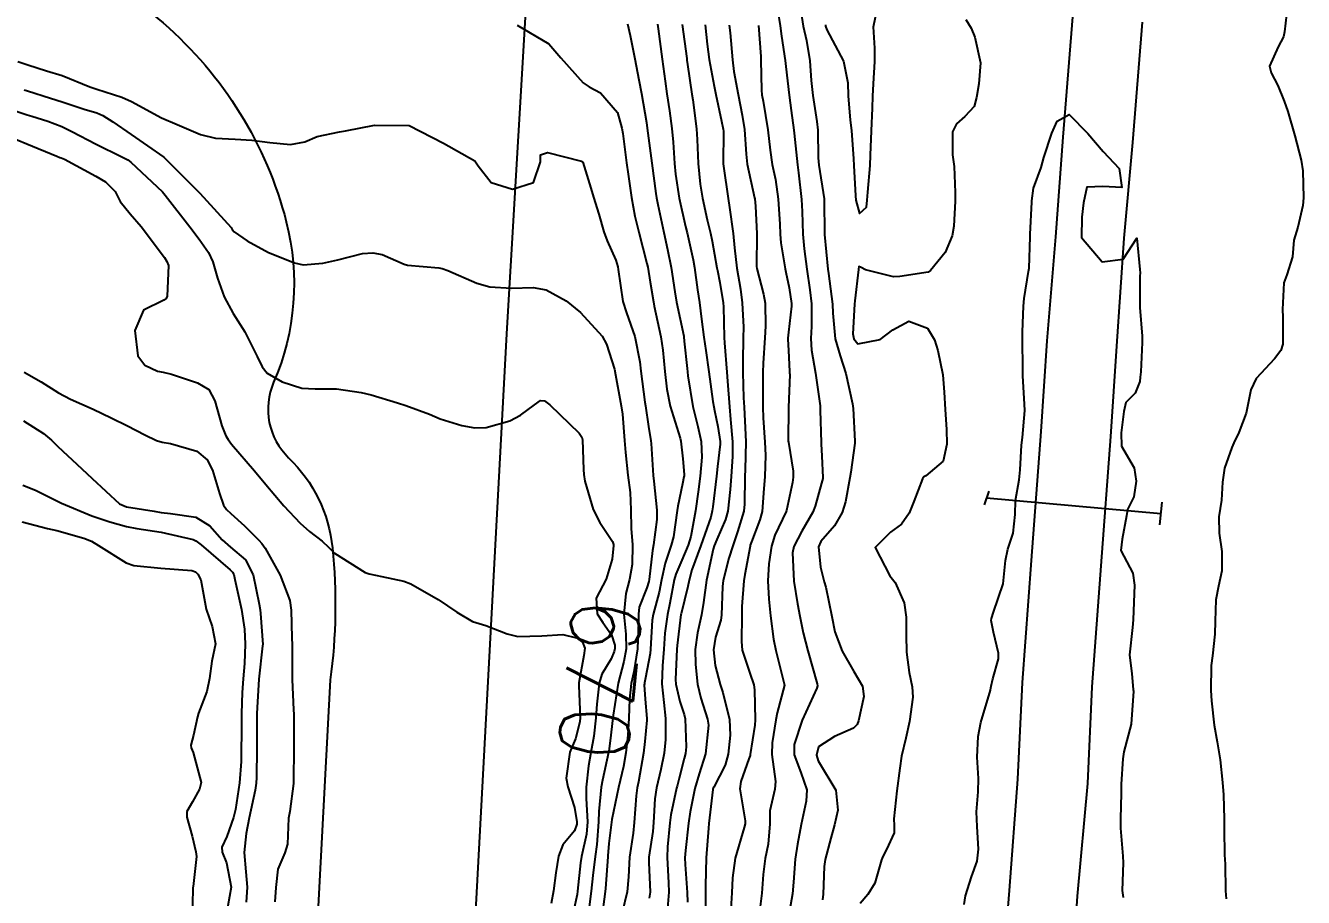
# Model space of a CAD drawing. Header units: metres. Extents: x 292545 to 299085, y 7450245 to 7463078.
# Drawn here: x 296440.6 to 296514.2, y 7460045.8 to 7460096.1 of the extents above; entities that cross this region are included whole.
import ezdxf
from ezdxf.enums import TextEntityAlignment as Align

# ---------------------------------------------------------------- set-up
doc = ezdxf.new("R2010")
doc.units = ezdxf.units.M
for name, color, linetype in [('Cotas', 45, 'Continuous'), ('Curvas de Nivel 1m', 11, 'Continuous'), ('Curvas de Nivel 5m', 15, 'Continuous'), ('Linha Férrea', 20, 'Continuous'), ('Pórtico', 62, 'Continuous'), ('Vias Primárias', 230, 'Continuous')]:
    doc.layers.add(name, color=color, linetype=linetype)
doc.styles.add('Style-STANDARD', font='STANDARD.shx')

msp = doc.modelspace()

# ---------------------------------------------------------------- linework, layer by layer
at = {"layer": 'Curvas de Nivel 1m', "flags": 128}
for points, elevation in [([(296485.131, 7460097.682), (296485.386, 7460096.044), (296485.562, 7460095.215), (296485.756, 7460094.04), (296485.837, 7460092.914), (296485.926, 7460092.038), (296486.173, 7460090.543), (296486.221, 7460090.035), (296486.246, 7460088.445), (296486.28, 7460088.034), (296486.587, 7460086.077), (296486.594, 7460086.03), (296486.603, 7460084.03), (296486.8, 7460082.028), (296486.83, 7460081.777), (296487.058, 7460080.025), (296487.078, 7460079.495), (296487.214, 7460078.023), (296487.507, 7460077.037), (296487.842, 7460076.017), (296488.223, 7460074.277), (296488.26, 7460074.012), (296488.36, 7460072.115), (296488.356, 7460072.011), (296488.12, 7460070.339), (296488.074, 7460070.014), (296487.809, 7460068.629), (296487.621, 7460068.018), (296487.185, 7460067.242), (296486.396, 7460066.342), (296486.269, 7460066.032), (296486.375, 7460064.866), (296486.59, 7460064.028), (296486.674, 7460063.713), (296487.031, 7460062.023), (296487.208, 7460061.147), (296487.615, 7460060.017), (296488.305, 7460058.844), (296488.796, 7460058.005), (296488.87, 7460057.421), (296488.563, 7460056.007), (296488.479, 7460055.8), (296488.269, 7460055.591), (296487.18, 7460055.104), (296486.258, 7460054.513), (296486.137, 7460054.032), (296486.248, 7460053.698), (296487.254, 7460052.02), (296487.372, 7460050.857), (296487.175, 7460050.02), (296486.966, 7460049.247), (296486.64, 7460048.025), (296486.581, 7460047.613), (296486.537, 7460046.026), (296486.486, 7460045.69)], 659), ([(296513.267, 7460097.214), (296513.101, 7460095.716), (296513.035, 7460095.422), (296512.734, 7460094.846), (296512.229, 7460093.727), (296512.33, 7460093.337), (296512.712, 7460092.617), (296513.084, 7460091.716), (296513.293, 7460091.115), (296513.694, 7460089.71), (296514.054, 7460088.311), (296514.153, 7460087.705), (296514.19, 7460086.144), (296514.164, 7460085.705), (296513.861, 7460084.457), (296513.634, 7460083.71), (296513.566, 7460082.737), (296513.238, 7460081.713), (296513.053, 7460081.238), (296512.989, 7460079.716), (296513.001, 7460079.263), (296512.994, 7460077.715), (296512.89, 7460077.356), (296512.524, 7460076.863), (296511.469, 7460075.736), (296511.16, 7460075.083), (296510.897, 7460073.744), (296510.472, 7460072.632), (296510.19, 7460072.028), (296510.072, 7460071.754), (296509.638, 7460070.565), (296509.536, 7460069.759), (296509.462, 7460068.72), (296509.316, 7460067.761), (296509.345, 7460066.819), (296509.496, 7460065.759), (296509.491, 7460064.644), (296509.3, 7460063.761), (296509.143, 7460062.974), (296509.103, 7460061.762), (296509.094, 7460061.004), (296508.943, 7460059.764), (296508.88, 7460059.199), (296508.852, 7460057.764), (296508.887, 7460057.164), (296509.056, 7460055.762), (296509.22, 7460054.798), (296509.396, 7460053.758), (296509.537, 7460052.45), (296509.586, 7460051.756), (296509.622, 7460050.342), (296509.63, 7460049.756), (296509.652, 7460048.285), (296509.675, 7460047.755), (296509.693, 7460046.219), (296509.741, 7460045.754)], 657), ([(296486.655, 7460096.12), (296486.67, 7460096.031), (296486.741, 7460095.832), (296487.697, 7460094.02), (296487.958, 7460092.77), (296487.966, 7460092.017), (296488.084, 7460090.614), (296488.157, 7460090.015), (296488.275, 7460088.396), (296488.287, 7460088.014), (296488.388, 7460086.26), (296488.417, 7460086.012), (296488.622, 7460085.25), (296489.021, 7460085.61), (296489.065, 7460086.004), (296489.101, 7460086.466), (296489.241, 7460088.001), (296489.256, 7460088.599), (296489.316, 7460090), (296489.378, 7460091.314), (296489.398, 7460092), (296489.432, 7460092.721), (296489.505, 7460093.998), (296489.509, 7460094.776), (296489.423, 7460096), (296489.651, 7460097.105)], 658), ([(296468.9, 7460096.089), (296470.735, 7460095.019), (296471.421, 7460094.213), (296472.709, 7460092.772), (296473.047, 7460092.536), (296473.707, 7460092.185), (296474.686, 7460091.069), (296474.943, 7460090.167), (296474.991, 7460089.845), (296475.209, 7460088.164), (296475.295, 7460087.515), (296475.49, 7460086.161), (296475.691, 7460085.085), (296475.905, 7460084.157), (296476.371, 7460082.367), (296476.425, 7460082.152), (296476.574, 7460081.288), (296476.756, 7460080.148), (296476.8, 7460079.907), (296477.184, 7460078.143), (296477.292, 7460077.376), (296477.415, 7460076.141), (296477.524, 7460075.113), (296477.715, 7460074.138), (296478.295, 7460072.301), (296478.337, 7460072.131), (296478.453, 7460071.113), (296478.519, 7460070.204), (296478.52, 7460070.129), (296478.507, 7460070.064), (296478.436, 7460069.665), (296478.164, 7460068.385), (296478.125, 7460068.133), (296477.916, 7460066.616), (296477.782, 7460066.136), (296477.421, 7460065.101), (296477.218, 7460064.142), (296477.082, 7460063.423), (296476.731, 7460062.146), (296476.679, 7460061.807), (296476.594, 7460060.147), (296476.569, 7460059.898), (296476.298, 7460058.492), (296476.245, 7460058.2), (296476.232, 7460058.151), (296476.228, 7460058.087), (296476.284, 7460057.249), (296476.369, 7460056.149), (296476.369, 7460056.052), (296476.26, 7460054.822), (296476.179, 7460054.151), (296475.895, 7460052.488), (296475.824, 7460052.156), (296475.754, 7460051.692), (296475.653, 7460050.158), (296475.578, 7460049.54), (296475.378, 7460048.162), (296475.315, 7460047.013), (296475.238, 7460046.164), (296474.947, 7460044.974)], 667), ([(296475.256, 7460096.165), (296475.406, 7460095.501), (296475.69, 7460094.16), (296475.922, 7460092.947), (296476.062, 7460092.156), (296476.353, 7460090.478), (296476.398, 7460090.153), (296476.653, 7460088.15), (296476.892, 7460086.402), (296476.931, 7460086.147), (296477.016, 7460085.758), (296477.355, 7460084.142), (296477.57, 7460083.163), (296477.772, 7460082.138), (296477.984, 7460080.721), (296478.083, 7460080.135), (296478.497, 7460078.167), (296478.507, 7460078.13), (296478.53, 7460077.88), (296478.689, 7460076.302), (296478.709, 7460076.127), (296478.741, 7460075.895), (296479.025, 7460074.122), (296479.318, 7460072.964), (296479.506, 7460072.114), (296479.549, 7460071.209), (296479.453, 7460070.115), (296479.334, 7460069.212), (296479.176, 7460068.119), (296478.905, 7460066.629), (296478.75, 7460066.125), (296478.384, 7460065.258), (296478.039, 7460064.47), (296477.954, 7460064.134), (296477.697, 7460062.792), (296477.559, 7460062.138), (296477.406, 7460061.066), (296477.35, 7460060.14), (296477.278, 7460059.171), (296477.233, 7460058.141), (296477.346, 7460057.076), (296477.451, 7460056.138), (296477.455, 7460054.944), (296477.37, 7460054.139), (296477.173, 7460053.206), (296476.938, 7460052.143), (296476.843, 7460051.517), (296476.763, 7460050.144), (296476.712, 7460049.631), (296476.497, 7460048.147), (296476.484, 7460047.841), (296476.558, 7460046.146), (296476.499, 7460045.797)], 666), ([(296478.408, 7460096.125), (296478.675, 7460094.169), (296478.679, 7460094.121), (296478.686, 7460094.084), (296478.72, 7460093.823), (296478.966, 7460092.117), (296479.015, 7460091.8), (296479.238, 7460090.114), (296479.274, 7460089.507), (296479.335, 7460088.113), (296479.453, 7460086.93), (296479.577, 7460086.116), (296479.845, 7460084.881), (296480.044, 7460084.108), (296480.143, 7460083.652), (296480.412, 7460082.103), (296480.437, 7460081.958), (296480.575, 7460081.258), (296480.773, 7460080.098), (296480.79, 7460079.867), (296480.822, 7460078.097), (296480.838, 7460077.789), (296480.982, 7460076.095), (296481.022, 7460075.578), (296481.132, 7460074.094), (296481.199, 7460073.37), (296481.314, 7460072.091), (296481.311, 7460071.235), (296481.226, 7460070.092), (296481.178, 7460069.346), (296481.038, 7460068.094), (296480.899, 7460067.604), (296480.396, 7460066.449), (296480.255, 7460066.102), (296480.192, 7460065.904), (296479.809, 7460064.108), (296479.631, 7460062.834), (296479.515, 7460062.112), (296479.287, 7460061.071), (296479.165, 7460060.117), (296479.168, 7460059.26), (296479.283, 7460058.115), (296479.488, 7460057.315), (296479.875, 7460056.106), (296479.923, 7460055.759), (296479.743, 7460054.108), (296479.396, 7460052.952), (296479.144, 7460052.116), (296478.862, 7460050.773), (296478.764, 7460050.122), (296478.6, 7460048.536), (296478.564, 7460048.126), (296478.572, 7460047.731), (296478.694, 7460046.125), (296478.715, 7460045.557)], 664), ([(296479.727, 7460096.11), (296479.841, 7460095.004), (296479.959, 7460094.108), (296480.243, 7460092.569), (296480.339, 7460092.104), (296480.68, 7460090.568), (296480.778, 7460090.099), (296480.786, 7460089.984), (296480.776, 7460088.099), (296480.789, 7460087.961), (296481.053, 7460086.096), (296481.134, 7460085.586), (296481.348, 7460084.093), (296481.423, 7460083.263), (296481.562, 7460082.09), (296481.77, 7460080.889), (296481.871, 7460080.087), (296481.932, 7460078.697), (296481.926, 7460078.086), (296481.896, 7460076.709), (296481.904, 7460076.086), (296481.949, 7460074.627), (296481.971, 7460074.085), (296482.062, 7460072.489), (296482.075, 7460072.084), (296482.038, 7460070.493), (296482.026, 7460070.084), (296482.007, 7460068.496), (296481.956, 7460068.085), (296481.595, 7460066.894), (296481.317, 7460066.091), (296481.104, 7460065.375), (296480.777, 7460064.096), (296480.723, 7460063.741), (296480.669, 7460062.097), (296480.629, 7460061.808), (296480.33, 7460060.824), (296480.221, 7460060.102), (296480.309, 7460059.202), (296480.603, 7460058.097), (296480.746, 7460057.638), (296481.138, 7460056.091), (296481.175, 7460055.179), (296481.059, 7460054.092), (296480.878, 7460053.459), (296480.224, 7460052.195), (296480.192, 7460052.132), (296480.184, 7460052.101), (296480.174, 7460052.052), (296479.953, 7460050.104), (296479.927, 7460049.831), (296479.799, 7460048.114), (296479.743, 7460046.53), (296479.747, 7460046.114), (296479.748, 7460044.503)], 663), ([(296481.113, 7460096.096), (296481.179, 7460095.655), (296481.308, 7460094.094), (296481.389, 7460093.421), (296481.63, 7460092.091), (296481.866, 7460090.908), (296481.99, 7460090.087), (296482.089, 7460088.655), (296482.151, 7460088.085), (296482.573, 7460086.141), (296482.587, 7460086.08), (296482.627, 7460085.665), (296482.712, 7460084.078), (296482.688, 7460082.183), (296482.703, 7460082.078), (296483.092, 7460080.596), (296483.18, 7460080.071), (296483.213, 7460078.743), (296483.169, 7460078.07), (296483.073, 7460076.626), (296483.06, 7460076.075), (296483.056, 7460075.523), (296483.056, 7460074.074), (296483.074, 7460073.477), (296483.176, 7460072.073), (296483.217, 7460071.31), (296483.161, 7460070.073), (296483.11, 7460069.396), (296483.011, 7460068.074), (296482.886, 7460067.598), (296482.395, 7460066.326), (296482.334, 7460066.14), (296482.316, 7460066.081), (296482.014, 7460064.446), (296481.96, 7460064.084), (296481.844, 7460062.592), (296481.837, 7460062.085), (296481.823, 7460060.59), (296481.857, 7460060.085), (296482.303, 7460058.762), (296482.532, 7460058.078), (296482.568, 7460057.8), (296482.61, 7460056.077), (296482.585, 7460055.761), (296482.327, 7460054.079), (296482.316, 7460054.016), (296482.249, 7460053.812), (296481.793, 7460052.521), (296481.731, 7460052.085), (296482.032, 7460050.254), (296482.044, 7460050.082), (296481.987, 7460049.869), (296481.462, 7460048.091), (296481.302, 7460046.957), (296481.268, 7460046.093), (296481.22, 7460045.171)], 662), ([(296482.807, 7460096.079), (296482.936, 7460094.288), (296482.944, 7460094.077), (296482.982, 7460092.353), (296483.001, 7460092.076), (296483.065, 7460091.707), (296483.336, 7460090.07), (296483.474, 7460088.881), (296483.597, 7460088.066), (296483.78, 7460087.199), (296483.939, 7460086.06), (296484.04, 7460084.63), (296484.059, 7460084.058), (296484.097, 7460083.556), (296484.345, 7460082.054), (296484.384, 7460081.856), (296484.566, 7460080.95), (296484.704, 7460080.048), (296484.706, 7460079.894), (296484.536, 7460078.408), (296484.495, 7460078.051), (296484.492, 7460078.01), (296484.526, 7460077.357), (296484.593, 7460076.138), (296484.599, 7460076.059), (296484.608, 7460075.962), (296484.526, 7460074.059), (296484.52, 7460072.116), (296484.526, 7460072.059), (296484.796, 7460070.404), (296484.804, 7460070.055), (296484.754, 7460069.74), (296484.414, 7460068.134), (296484.402, 7460068.071), (296483.751, 7460066.715), (296483.551, 7460066.068), (296483.4, 7460065.047), (296483.351, 7460064.07), (296483.409, 7460063.018), (296483.498, 7460062.068), (296483.676, 7460060.72), (296483.805, 7460060.065), (296484.293, 7460058.06), (296483.875, 7460056.466), (296483.805, 7460056.065), (296483.585, 7460054.742), (296483.57, 7460054.067), (296483.78, 7460052.514), (296483.753, 7460052.065), (296483.452, 7460050.826), (296483.448, 7460050.068), (296483.361, 7460048.898), (296483.188, 7460048.07), (296483.078, 7460047.162), (296482.997, 7460046.072), (296482.899, 7460045.318)], 661), ([(296494.75, 7460096.418), (296495.057, 7460095.927), (296495.255, 7460095.407), (296495.596, 7460093.921), (296495.494, 7460092.712), (296495.363, 7460091.93), (296495.228, 7460091.399), (296494.686, 7460090.839), (296494.217, 7460090.407), (296493.969, 7460089.947), (296493.982, 7460088.625), (296494.075, 7460087.946), (296494.132, 7460086.451), (296494.128, 7460085.945), (296494.055, 7460084.502), (296493.957, 7460083.946), (296493.558, 7460082.985), (296492.702, 7460081.959), (296492.642, 7460081.899), (296492.581, 7460081.862), (296490.945, 7460081.608), (296490.577, 7460081.599), (296488.968, 7460082.004), (296488.711, 7460082.135), (296488.585, 7460082.192), (296488.564, 7460082.03), (296488.563, 7460082.01), (296488.352, 7460080.216), (296488.339, 7460080.012), (296488.246, 7460078.303), (296488.288, 7460078.012), (296488.53, 7460077.728), (296489.807, 7460077.991), (296490.539, 7460078.541), (296491.467, 7460079.047), (296492.54, 7460078.633), (296492.949, 7460077.956), (296493.137, 7460077.344), (296493.415, 7460075.951), (296493.493, 7460074.955), (296493.561, 7460073.949), (296493.624, 7460072.796), (296493.643, 7460071.948), (296493.434, 7460070.969), (296492.445, 7460070.122), (296492.336, 7460070.069), (296492.245, 7460069.962), (296491.747, 7460068.643), (296491.473, 7460067.969), (296491.048, 7460067.332), (296490.402, 7460066.889), (296489.523, 7460065.993), (296490.368, 7460064.358), (296490.671, 7460063.985), (296491.191, 7460062.817), (296491.301, 7460061.976), (296491.31, 7460060.953), (296491.328, 7460059.975), (296491.479, 7460058.799), (296491.657, 7460057.97), (296491.696, 7460057.378), (296491.511, 7460055.971), (296491.294, 7460055.006), (296491.041, 7460053.978), (296490.938, 7460053.285), (296490.773, 7460051.982), (296490.59, 7460050.367), (296490.611, 7460049.984), (296490.622, 7460049.558), (296490.182, 7460048.6), (296489.971, 7460048.197), (296489.896, 7460047.993), (296489.507, 7460046.649), (296489.104, 7460046), (296488.666, 7460045.487)], 658), ([(296440.143, 7460094.004), (296440.715, 7460093.814), (296441.807, 7460093.464), (296442.709, 7460093.187), (296444.296, 7460092.534), (296444.702, 7460092.397), (296446.141, 7460091.952), (296446.695, 7460091.691), (296448.425, 7460090.744), (296448.684, 7460090.632), (296449.064, 7460090.476), (296450.673, 7460089.791), (296451.527, 7460089.591), (296452.669, 7460089.522), (296453.631, 7460089.458), (296454.667, 7460089.332), (296455.852, 7460089.211), (296456.668, 7460089.379), (296457.382, 7460089.669), (296458.677, 7460089.95), (296459.026, 7460090.008), (296460.683, 7460090.34), (296462.683, 7460090.31), (296464.663, 7460089.294), (296466.462, 7460088.272), (296466.65, 7460087.988), (296467.408, 7460087.026), (296468.637, 7460086.64), (296469.843, 7460087.026), (296470.252, 7460088.224), (296470.251, 7460088.63), (296470.658, 7460088.753), (296472.606, 7460088.248), (296472.653, 7460088.231), (296472.673, 7460088.219), (296472.682, 7460088.2), (296473.148, 7460086.702), (296473.303, 7460086.19), (296473.608, 7460085.196), (296473.906, 7460084.18), (296474.095, 7460083.675), (296474.587, 7460082.558), (296474.702, 7460082.169), (296474.726, 7460082.024), (296474.996, 7460080.166), (296475.202, 7460079.515), (296475.688, 7460078.158), (296475.974, 7460076.7), (296476.036, 7460076.155), (296476.266, 7460074.372), (296476.299, 7460074.152), (296476.471, 7460072.968), (296476.6, 7460072.149), (296476.619, 7460071.991), (296476.743, 7460070.147), (296476.77, 7460069.814), (296476.948, 7460068.145), (296476.946, 7460067.606), (296476.757, 7460066.146), (296476.709, 7460065.828), (296476.507, 7460064.149), (296476.485, 7460064.035), (296476.366, 7460063.676), (296475.939, 7460062.564), (296475.884, 7460062.155), (296475.902, 7460061.72), (296475.843, 7460060.157), (296475.631, 7460058.832), (296475.48, 7460058.162), (296475.372, 7460057.252), (296475.345, 7460056.164), (296475.28, 7460055.181), (296475.161, 7460054.166), (296475.023, 7460053.387), (296474.747, 7460052.172), (296474.352, 7460050.325), (296474.332, 7460050.178), (296474.191, 7460048.951), (296474.124, 7460048.24), (296474.122, 7460048.181), (296473.987, 7460046.35), (296473.971, 7460046.182), (296473.76, 7460044.56)], 668), ([(296440.504, 7460092.376), (296440.7, 7460092.307), (296442.019, 7460091.883), (296442.694, 7460091.672), (296443.974, 7460091.253), (296444.688, 7460091.033), (296445.046, 7460090.884), (296445.62, 7460090.516), (296446.672, 7460089.787), (296448.552, 7460088.481), (296448.652, 7460088.395), (296450.587, 7460086.46), (296450.632, 7460086.413), (296452.432, 7460084.433), (296452.5, 7460084.329), (296452.6, 7460084.185), (296453.359, 7460083.658), (296454.589, 7460082.991), (296456.078, 7460082.395), (296456.582, 7460082.284), (296457.721, 7460082.373), (296458.585, 7460082.576), (296459.999, 7460082.936), (296460.589, 7460082.975), (296461.136, 7460082.879), (296462.406, 7460082.322), (296462.582, 7460082.266), (296464.395, 7460082.107), (296464.581, 7460082.074), (296464.912, 7460081.954), (296466.573, 7460081.236), (296467.337, 7460081.025), (296468.57, 7460080.939), (296469.819, 7460080.979), (296470.569, 7460080.851), (296471.727, 7460080.208), (296472.553, 7460079.534), (296473.794, 7460078.181), (296474.058, 7460077.707), (296474.514, 7460076.266), (296474.529, 7460076.17), (296474.534, 7460076.148), (296474.902, 7460074.166), (296474.969, 7460073.674), (296475.091, 7460072.164), (296475.14, 7460071.479), (296475.283, 7460070.162), (296475.417, 7460069.171), (296475.45, 7460068.16), (296475.474, 7460067.088), (296475.55, 7460066.158), (296475.53, 7460065.01), (296475.382, 7460064.16), (296475.172, 7460063.351), (296475.05, 7460062.163), (296475.173, 7460061.009), (296475.188, 7460060.167), (296475.049, 7460059.432), (296474.728, 7460058.173), (296474.438, 7460056.341), (296474.421, 7460056.178), (296474.26, 7460054.861), (296474.176, 7460054.258), (296474.163, 7460054.181), (296473.814, 7460052.599), (296473.741, 7460052.185), (296473.604, 7460050.791), (296473.588, 7460050.186), (296473.497, 7460048.88), (296473.397, 7460048.188), (296473.265, 7460047.091), (296473.173, 7460046.19), (296473.046, 7460045.289)], 669), ([(296494.656, 7460045.426), (296494.724, 7460045.934), (296495.081, 7460047.013), (296495.394, 7460047.928), (296495.485, 7460048.625), (296495.391, 7460049.928), (296495.366, 7460050.774), (296495.458, 7460051.928), (296495.467, 7460052.695), (296495.405, 7460053.923), (296495.455, 7460055.112), (296495.615, 7460055.92), (296496.158, 7460057.778), (296496.19, 7460057.912), (296496.203, 7460058.002), (296496.301, 7460058.439), (296496.634, 7460059.591), (296496.621, 7460059.907), (296496.335, 7460061.124), (296496.211, 7460061.782), (296496.22, 7460061.912), (296496.347, 7460062.27), (296496.887, 7460063.905), (296497.035, 7460065.251), (296497.158, 7460065.902), (296497.472, 7460066.83), (296497.586, 7460067.898), (296497.614, 7460068.709), (296497.822, 7460069.896), (296497.878, 7460070.466), (296497.957, 7460071.895), (296498.018, 7460072.344), (296498.136, 7460073.893), (296498.13, 7460074.251), (296498.037, 7460075.895), (296498.029, 7460076.384), (296498.016, 7460077.895), (296498.015, 7460078.418), (296498.062, 7460079.895), (296498.104, 7460080.35), (296498.363, 7460081.892), (296498.385, 7460082.092), (296498.453, 7460083.891), (296498.454, 7460084.042), (296498.55, 7460085.891), (296498.554, 7460085.97), (296498.641, 7460086.699), (296499.087, 7460087.883), (296499.24, 7460088.462), (296499.7, 7460089.875), (296499.998, 7460090.556), (296500.689, 7460090.94), (296501.764, 7460089.849), (296502.663, 7460088.812), (296503.586, 7460087.831), (296503.722, 7460086.744), (296502.637, 7460086.795), (296501.721, 7460086.765), (296501.525, 7460085.851), (296501.434, 7460085.033), (296501.412, 7460083.852), (296502.589, 7460082.456), (296503.805, 7460082.614), (296504.603, 7460083.82), (296504.775, 7460082.008), (296504.778, 7460081.817), (296504.766, 7460081.632), (296504.768, 7460079.817), (296504.904, 7460078.181), (296504.908, 7460077.814), (296504.818, 7460076.117), (296504.795, 7460075.816), (296504.758, 7460075.567), (296504.499, 7460074.896), (296503.964, 7460074.352), (296503.851, 7460073.826), (296503.697, 7460072.601), (296503.709, 7460071.828), (296504.444, 7460070.589), (296504.551, 7460069.818), (296504.424, 7460068.917), (296504.057, 7460068.183), (296503.999, 7460067.824), (296503.75, 7460066.475), (296503.678, 7460065.827), (296504.373, 7460064.512), (296504.465, 7460063.819), (296504.376, 7460061.853), (296504.374, 7460061.82), (296504.339, 7460061.393), (296504.179, 7460059.821), (296504.306, 7460058.713), (296504.393, 7460057.819), (296504.395, 7460057.716), (296504.273, 7460055.82), (296503.847, 7460054.226), (296503.793, 7460053.825), (296503.697, 7460052.357), (296503.687, 7460051.825), (296503.645, 7460050.39), (296503.661, 7460049.825), (296503.795, 7460048.208), (296503.798, 7460047.824), (296503.752, 7460046.229), (296503.806, 7460045.823)], 658), ([(296439.546, 7460089.715), (296440.663, 7460089.253), (296442.395, 7460088.554), (296442.573, 7460088.472), (296442.652, 7460088.443), (296442.835, 7460088.364), (296444.642, 7460087.394), (296445.191, 7460087.074), (296445.745, 7460086.513), (296446.045, 7460085.927), (296446.614, 7460085.215), (296447.244, 7460084.494), (296448.585, 7460082.704), (296448.732, 7460082.479), (296448.818, 7460082.24), (296448.74, 7460080.478), (296448.69, 7460080.35), (296448.56, 7460080.257), (296447.376, 7460079.666), (296446.884, 7460078.505), (296447.051, 7460077.035), (296447.463, 7460076.496), (296448.186, 7460076.161), (296448.509, 7460076.091), (296449.003, 7460075.98), (296450.503, 7460075.479), (296451.147, 7460075.098), (296451.498, 7460074.445), (296451.895, 7460073.015), (296452.131, 7460072.435), (296452.255, 7460072.227), (296452.458, 7460071.96), (296453.787, 7460070.417), (296454.431, 7460069.629), (296455.461, 7460068.4), (296456.403, 7460067.394), (296456.941, 7460066.924), (296457.672, 7460066.371), (296458.038, 7460066.014), (296458.386, 7460065.666), (296460.151, 7460064.566), (296460.374, 7460064.48), (296461.12, 7460064.333), (296462.369, 7460064.066), (296462.775, 7460063.906), (296464.353, 7460062.995), (296465.436, 7460062.279), (296466.338, 7460061.735), (296467.103, 7460061.495), (296468.331, 7460061.021), (296468.948, 7460060.86), (296470.33, 7460060.909), (296471.545, 7460060.994), (296472.329, 7460060.787), (296472.669, 7460060.538), (296472.808, 7460060.195), (296472.738, 7460059.775), (296472.463, 7460058.198), (296472.457, 7460058.033), (296472.526, 7460056.197), (296472.507, 7460055.961), (296472.261, 7460054.976), (296472.028, 7460054.429), (296471.942, 7460054.203), (296471.733, 7460052.702), (296471.819, 7460052.204), (296472.211, 7460051.007), (296472.351, 7460050.199), (296472.344, 7460050.056), (296472.198, 7460049.679), (296471.536, 7460048.86), (296471.28, 7460048.209), (296471.136, 7460047.243), (296471.003, 7460046.211), (296470.873, 7460045.485)], 671), ([(296440.508, 7460076.104), (296441.486, 7460075.548), (296442.497, 7460074.914), (296443.186, 7460074.543), (296444.484, 7460073.96), (296445.53, 7460073.467), (296446.47, 7460073.004), (296447.454, 7460072.495), (296448.135, 7460072.16), (296448.459, 7460072.067), (296448.941, 7460071.992), (296450.454, 7460071.544), (296451.042, 7460071.044), (296451.363, 7460070.446), (296451.762, 7460069.1), (296451.986, 7460068.436), (296452.165, 7460068.189), (296452.408, 7460067.954), (296453.209, 7460067.236), (296454.034, 7460066.415), (296454.201, 7460066.223), (296454.388, 7460065.96), (296455.247, 7460064.401), (296455.806, 7460062.94), (296455.896, 7460062.394), (296455.927, 7460060.794), (296455.938, 7460060.394), (296455.947, 7460058.753), (296455.942, 7460058.394), (296456.033, 7460056.636), (296456.043, 7460056.392), (296456.047, 7460054.6), (296456.049, 7460054.392), (296456.027, 7460052.591), (296456.023, 7460052.392), (296455.807, 7460050.794), (296455.74, 7460050.395), (296455.675, 7460048.908), (296455.53, 7460048.397), (296455.114, 7460047.455), (296455.011, 7460046.401), (296454.957, 7460045.59)], 672), ([(296440.474, 7460073.303), (296441.625, 7460072.563), (296442.093, 7460072.189), (296442.456, 7460071.817), (296443.828, 7460070.536), (296444.437, 7460069.972), (296445.995, 7460068.514), (296446.411, 7460068.349), (296448.007, 7460068.084), (296448.408, 7460068.016), (296448.934, 7460067.949), (296450.406, 7460067.738), (296451.206, 7460067.253), (296451.914, 7460066.445), (296452.389, 7460066.021), (296453.25, 7460065.295), (296453.697, 7460064.42), (296454.038, 7460062.724), (296454.098, 7460062.414), (296454.125, 7460062.197), (296454.251, 7460060.411), (296454.247, 7460060.336), (296454.03, 7460058.414), (296453.924, 7460056.769), (296453.912, 7460056.415), (296453.911, 7460056.057), (296453.915, 7460054.415), (296453.9, 7460052.743), (296453.878, 7460052.415), (296453.816, 7460052.013), (296453.479, 7460050.421), (296453.294, 7460049.523), (296453.178, 7460048.425), (296453.272, 7460047.318), (296453.357, 7460046.422), (296453.292, 7460045.57)], 673), ([(296440.433, 7460069.581), (296441.155, 7460069.294), (296442.424, 7460068.67), (296442.659, 7460068.548), (296444.412, 7460067.823), (296445.451, 7460067.476), (296446.4, 7460067.203), (296446.993, 7460067.095), (296448.397, 7460066.889), (296450.236, 7460066.462), (296450.392, 7460066.39), (296450.699, 7460066.148), (296452.376, 7460064.707), (296452.512, 7460064.576), (296452.583, 7460064.437), (296452.652, 7460064.153), (296453.033, 7460062.43), (296453.2, 7460061.295), (296453.243, 7460060.426), (296453.201, 7460059.316), (296453.121, 7460058.428), (296453.073, 7460057.647), (296453.037, 7460056.429), (296453.02, 7460055.188), (296453.018, 7460054.429), (296453.007, 7460053.663), (296452.921, 7460052.43), (296452.682, 7460050.907), (296452.573, 7460050.434), (296452.192, 7460049.347), (296451.897, 7460048.732), (296451.916, 7460048.443), (296452.174, 7460047.834), (296452.432, 7460046.436), (296452.137, 7460044.804)], 674)]:
    msp.add_lwpolyline(points, dxfattribs=dict(at, elevation=elevation))
at = {"layer": 'Curvas de Nivel 5m', "flags": 128}
for points, elevation in [([(296483.916, 7460096.902), (296484.045, 7460096.06), (296484.131, 7460095.453), (296484.334, 7460094.056), (296484.378, 7460093.714), (296484.571, 7460092.052), (296484.69, 7460091.17), (296484.833, 7460090.048), (296484.85, 7460089.869), (296485.047, 7460088.046), (296485.102, 7460087.592), (296485.274, 7460086.044), (296485.314, 7460085.352), (296485.362, 7460084.042), (296485.432, 7460083.205), (296485.584, 7460082.04), (296485.768, 7460080.835), (296485.852, 7460080.037), (296485.851, 7460078.726), (296485.821, 7460078.037), (296485.862, 7460077.375), (296486.082, 7460076.036), (296486.348, 7460074.169), (296486.355, 7460074.032), (296486.355, 7460073.905), (296486.409, 7460072.031), (296486.411, 7460071.979), (296486.455, 7460071.257), (296486.516, 7460070.029), (296486.507, 7460069.964), (296486.438, 7460069.709), (296486.067, 7460068.387), (296485.93, 7460068.037), (296485.292, 7460066.937), (296484.838, 7460066.053), (296484.756, 7460065.686), (296484.832, 7460064.053), (296485.055, 7460062.755), (296485.189, 7460062.047), (296485.372, 7460061.084), (296485.639, 7460060.04), (296486.187, 7460058.14), (296486.2, 7460058.031), (296486.156, 7460057.897), (296485.322, 7460056.044), (296484.857, 7460054.649), (296484.859, 7460054.051), (296485.242, 7460053.041), (296485.589, 7460052.04), (296485.554, 7460051.378), (296485.257, 7460050.044), (296485.046, 7460048.901), (296484.918, 7460048.049), (296484.815, 7460046.705), (296484.76, 7460046.051), (296484.483, 7460044.402)], 660), ([(296476.981, 7460096.147), (296477.018, 7460095.877), (296477.248, 7460094.142), (296477.43, 7460092.859), (296477.531, 7460092.138), (296477.67, 7460091.154), (296477.81, 7460090.133), (296477.889, 7460089.356), (296477.966, 7460088.13), (296478.021, 7460087.503), (296478.229, 7460086.134), (296478.608, 7460084.494), (296478.701, 7460084.129), (296479.039, 7460082.575), (296479.115, 7460082.122), (296479.298, 7460080.847), (296479.399, 7460080.117), (296479.514, 7460079.15), (296479.656, 7460078.113), (296479.765, 7460077.351), (296479.935, 7460076.109), (296480.174, 7460074.418), (296480.23, 7460074.104), (296480.276, 7460073.898), (296480.472, 7460072.978), (296480.599, 7460072.099), (296480.603, 7460071.957), (296480.449, 7460070.665), (296480.385, 7460070.101), (296480.175, 7460068.345), (296480.143, 7460068.104), (296480.058, 7460067.754), (296479.487, 7460066.114), (296478.969, 7460064.712), (296478.811, 7460064.123), (296478.74, 7460063.752), (296478.344, 7460062.176), (296478.336, 7460062.137), (296478.112, 7460060.345), (296478.097, 7460060.132), (296478.033, 7460058.396), (296478.047, 7460058.132), (296478.283, 7460057.117), (296478.53, 7460056.38), (296478.586, 7460056.125), (296478.635, 7460054.503), (296478.597, 7460054.125), (296478.528, 7460053.846), (296478.232, 7460052.702), (296478.119, 7460052.237), (296478.091, 7460052.131), (296477.751, 7460050.591), (296477.695, 7460050.135), (296477.571, 7460048.754), (296477.542, 7460048.136), (296477.618, 7460046.679), (296477.644, 7460046.135), (296477.523, 7460044.752)], 665), ([(296439.445, 7460091.343), (296440.686, 7460090.927), (296440.953, 7460090.844), (296441.871, 7460090.562), (296442.678, 7460090.248), (296443.248, 7460089.97), (296444.664, 7460089.238), (296446.132, 7460088.508), (296446.476, 7460088.328), (296446.65, 7460088.203), (296448.471, 7460086.482), (296448.63, 7460086.305), (296450.048, 7460084.466), (296450.596, 7460083.763), (296451.128, 7460082.992), (296451.369, 7460082.448), (296451.652, 7460081.522), (296452.039, 7460080.438), (296452.549, 7460079.47), (296453.23, 7460078.423), (296453.935, 7460077), (296454.214, 7460076.413), (296454.509, 7460076.047), (296455.365, 7460075.541), (296456.501, 7460075.183), (296457.262, 7460075.14), (296458.501, 7460075.137), (296459.913, 7460074.931), (296460.497, 7460074.789), (296462.021, 7460074.325), (296462.491, 7460074.178), (296463.852, 7460073.674), (296464.474, 7460073.402), (296465.723, 7460073.025), (296466.469, 7460072.883), (296467.118, 7460072.909), (296468.474, 7460073.299), (296469.096, 7460073.614), (296469.912, 7460074.226), (296470.251, 7460074.458), (296470.486, 7460074.447), (296470.795, 7460074.217), (296472.467, 7460072.582), (296472.628, 7460072.361), (296472.668, 7460072.197), (296472.733, 7460070.482), (296472.75, 7460070.195), (296472.807, 7460069.825), (296473.274, 7460068.187), (296473.667, 7460067.442), (296474.395, 7460066.339), (296474.453, 7460066.169), (296474.457, 7460066.104), (296474.384, 7460065.323), (296474.022, 7460064.175), (296473.454, 7460063.086), (296473.504, 7460062.183), (296473.843, 7460061.683), (296474.331, 7460060.958), (296474.525, 7460060.377), (296474.535, 7460060.177), (296474.498, 7460059.999), (296474.314, 7460059.581), (296473.78, 7460058.706), (296473.619, 7460058.187), (296473.494, 7460056.975), (296473.445, 7460056.188), (296473.33, 7460055.121), (296473.151, 7460054.191), (296473.016, 7460053.418), (296472.881, 7460052.193), (296472.872, 7460051.538), (296472.947, 7460050.193), (296472.905, 7460049.483), (296472.62, 7460048.196), (296472.553, 7460047.82), (296472.384, 7460046.198), (296472.352, 7460045.997), (296472.141, 7460045.045)], 670), ([(296440.406, 7460067.483), (296441.862, 7460067.097), (296442.399, 7460066.986), (296443.945, 7460066.534), (296444.391, 7460066.368), (296444.797, 7460066.117), (296446.379, 7460065.115), (296446.831, 7460064.956), (296448.376, 7460064.809), (296450.172, 7460064.665), (296450.374, 7460064.586), (296450.515, 7460064.459), (296450.692, 7460064.133), (296450.995, 7460062.453), (296451.345, 7460061.438), (296451.54, 7460060.448), (296451.316, 7460059.447), (296451.188, 7460058.451), (296451.035, 7460057.709), (296450.559, 7460056.457), (296450.494, 7460056.235), (296450.26, 7460055.189), (296450.116, 7460054.599), (296450.136, 7460054.461), (296450.249, 7460054.194), (296450.707, 7460052.455), (296450.604, 7460052.071), (296450.212, 7460051.336), (296449.879, 7460050.79), (296449.873, 7460050.463), (296450.192, 7460049.357), (296450.399, 7460048.458), (296450.444, 7460048.192), (296450.238, 7460046.459), (296450.228, 7460046.383), (296450.181, 7460044.46)], 675)]:
    msp.add_lwpolyline(points, dxfattribs=dict(at, elevation=elevation))
at = {"layer": 'Linha Férrea', "linetype": 'Continuous'}
for points in [[(296500.89, 7460096.566), (296500.334, 7460089.643), (296499.917, 7460083.904), (296499.412, 7460077.905), (296499.064, 7460072.686), (296498.508, 7460065.244), (296497.986, 7460058.216), (296497.725, 7460052.651), (296497.237, 7460046.236), (296496.577, 7460037.87), (296495.969, 7460030.096), (296495.29, 7460021.661), (296494.682, 7460014.237), (296494.091, 7460007.678), (296493.534, 7460002.113), (296492.942, 7459995.141), (296492.264, 7459988.29), (296491.62, 7459982.116), (296490.976, 7459975.648), (296490.142, 7459968.69), (296489.219, 7459960.516)], [(296504.906, 7460096.26), (296504.35, 7460089.336), (296503.854, 7460083.829), (296503.429, 7460077.602), (296503.082, 7460072.401), (296502.524, 7460064.944), (296502.006, 7460057.973), (296501.745, 7460052.404), (296501.157, 7460045.9), (296500.592, 7460037.553), (296499.871, 7460029.811), (296499.305, 7460021.336), (296498.695, 7460013.892), (296498.1, 7460007.296), (296497.545, 7460001.743), (296496.953, 7459994.772), (296496.271, 7459987.883), (296495.614, 7459981.795), (296494.98, 7459975.208), (296494.142, 7459968.224), (296493.219, 7459960.044)]]:
    msp.add_lwpolyline(points, dxfattribs=at)
at = {"layer": 'Pórtico'}
for points in [[(296496.078, 7460069.246), (296495.808, 7460068.46)], [(296495.943, 7460068.853), (296505.975, 7460067.952)], [(296506.043, 7460068.61), (296505.908, 7460067.294)]]:
    msp.add_lwpolyline(points, dxfattribs=at)
at = {"layer": 'Vias Primárias', "elevation": 684.803}
msp.add_lwpolyline([(296475.558, 7460192.148), (296473.006, 7460155.31), (296470.811, 7460122.098), (296469.633, 7460101.121), (296468.293, 7460078.311), (296461.323, 7459948.472)], dxfattribs=at)
at = {"layer": 'Vias Primárias', "elevation": 681.967}
msp.add_lwpolyline([(296302.425, 7460146.059), (296357.093, 7460128.521), (296395.274, 7460116.783), (296419.508, 7460109.268), (296421.897, 7460108.5, -0.151666), (296430.206, 7460102.666, 0.261996), (296436.887, 7460099.834, -0.209491), (296448.52, 7460096.219, -0.152445), (296455.608, 7460084.76, -0.166612), (296454.877, 7460075.514, 0.312685), (296455.745, 7460071.167, -0.177257), (296458.264, 7460065.983, -0.058962), (296458.14, 7460058.364), (296454.333, 7459986.575), (296451.929, 7459940.08, -0.180035)], format="xyb", dxfattribs=at)

# ---------------------------------------------------------------- texts
at = {"layer": 'Cotas', "style": 'Style-STANDARD'}
msp.add_text('670', height=4, rotation=264.24717, dxfattribs=at).set_placement((296473.682, 7460058.404, 670), align=Align.MIDDLE_CENTER)

doc.saveas('drawing.dxf')
